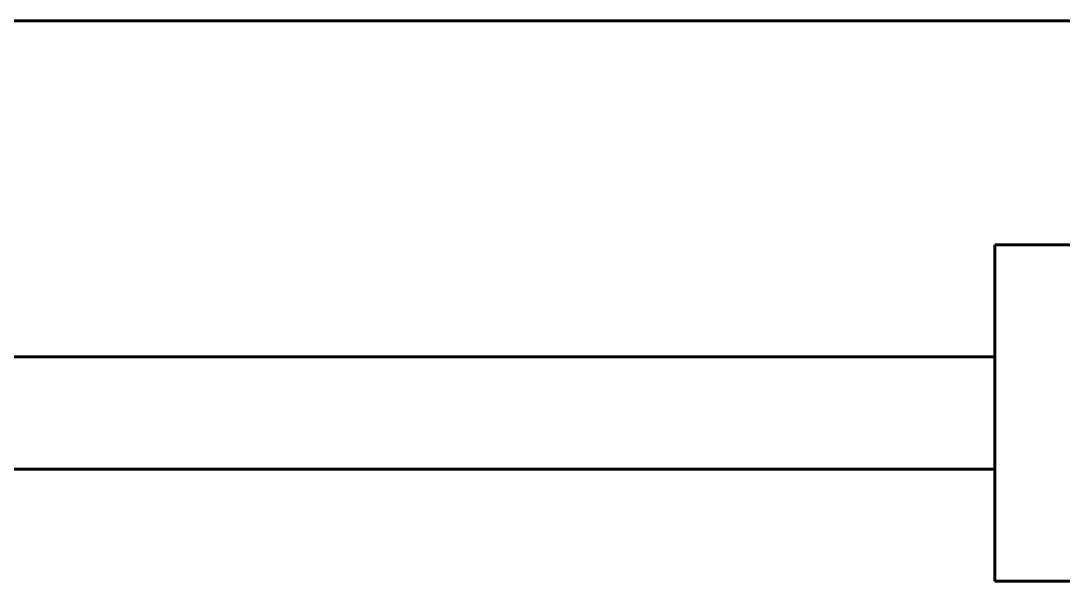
# Model space of a CAD drawing. Extents: x 0 to 297, y 0 to 292.
# Drawn here: x 91.99 to 96.642, y 107.786 to 110.286 of the extents above; entities that cross this region are included whole.
import ezdxf

# ---------------------------------------------------------------- set-up
doc = ezdxf.new("R2010")
doc.units = 0
doc.header["$MEASUREMENT"] = 0
doc.linetypes.add('K5LT_BASIC', pattern=[0])
doc.layers.add('Системный слой', color=7, linetype='Continuous')

# ---------------------------------------------------------------- blocks, each defined once
blk = doc.blocks.new('*U')
at = {"layer": 'Системный слой', "linetype": 'K5LT_BASIC', "lineweight": 60}
for p, q in [((98.3375, 109.2855), (96.3375, 109.2855)), ((96.3375, 109.2855), (96.3375, 107.7855)), ((98.3375, 109.2855), (96.3375, 109.2855)), ((96.3375, 109.2855), (96.3375, 107.7855)), ((96.3375, 107.7855), (98.3375, 107.7855)), ((96.3375, 107.7855), (98.3375, 107.7855))]:
    blk.add_line(p, q, dxfattribs=at)

msp = doc.modelspace()

# ---------------------------------------------------------------- linework, layer by layer
at = {"layer": 'Системный слой', "linetype": 'K5LT_BASIC', "lineweight": 60}
for p, q in [((136.3378, 110.2856), (90.8378, 110.2856)), ((98.3375, 109.2855), (96.3375, 109.2855)), ((96.3375, 107.7855), (96.3375, 109.2855)), ((96.3375, 109.2855), (96.3375, 107.7855)), ((96.3375, 109.2855), (98.3375, 109.2855)), ((98.3375, 109.2855), (96.3375, 109.2855)), ((96.3375, 107.7855), (96.3375, 109.2855)), ((96.3375, 109.2855), (96.3375, 107.7855)), ((96.3375, 109.2855), (98.3375, 109.2855)), ((98.3375, 109.2855), (96.3375, 109.2855)), ((96.3375, 107.7855), (96.3375, 109.2855)), ((96.3375, 109.2855), (96.3375, 107.7855)), ((96.3375, 109.2855), (98.3375, 109.2855)), ((96.3375, 108.7858), (90.3378, 108.7858)), ((96.3375, 108.2855), (90.3375, 108.2855)), ((96.3375, 108.2855), (90.3375, 108.2855)), ((98.3375, 107.7855), (96.3375, 107.7855)), ((96.3375, 107.7855), (98.3375, 107.7855)), ((98.3375, 107.7855), (96.3375, 107.7855)), ((96.3375, 107.7855), (98.3375, 107.7855)), ((96.3375, 107.7855), (98.3375, 107.7855)), ((98.3375, 107.7855), (96.3375, 107.7855)), ((96.3375, 107.7855), (98.3375, 107.7855)), ((96.3375, 107.7855), (98.3375, 107.7855))]:
    msp.add_line(p, q, dxfattribs=at)

# ---------------------------------------------------------------- block references
at = {"layer": 'Системный слой'}
msp.add_blockref('*U', (0, 0), dxfattribs=at)
msp.add_blockref('*U', (0, 0), dxfattribs=at)
msp.add_blockref('*U', (0, 0), dxfattribs=at)
msp.add_blockref('*U', (0, 0), dxfattribs=at)
msp.add_blockref('*U', (0, 0), dxfattribs=at)
msp.add_blockref('*U', (0, 0), dxfattribs=at)
msp.add_blockref('*U', (0, 0), dxfattribs=at)
msp.add_blockref('*U', (0, 0), dxfattribs=at)
msp.add_blockref('*U', (0, 0), dxfattribs=at)
msp.add_blockref('*U', (0, 0), dxfattribs=at)
msp.add_blockref('*U', (0, 0), dxfattribs=at)
msp.add_blockref('*U', (0, 0), dxfattribs=at)
msp.add_blockref('*U', (0, 0), dxfattribs=at)
msp.add_blockref('*U', (0, 0), dxfattribs=at)
msp.add_blockref('*U', (0, 0), dxfattribs=at)
msp.add_blockref('*U', (0, 0), dxfattribs=at)
msp.add_blockref('*U', (0, 0), dxfattribs=at)
msp.add_blockref('*U', (0, 0), dxfattribs=at)
msp.add_blockref('*U', (0, 0), dxfattribs=at)
msp.add_blockref('*U', (0, 0), dxfattribs=at)
msp.add_blockref('*U', (0, 0), dxfattribs=at)
msp.add_blockref('*U', (0, 0), dxfattribs=at)
msp.add_blockref('*U', (0, 0), dxfattribs=at)
msp.add_blockref('*U', (0, 0), dxfattribs=at)
msp.add_blockref('*U', (0, 0), dxfattribs=at)
msp.add_blockref('*U', (0, 0), dxfattribs=at)
msp.add_blockref('*U', (0, 0), dxfattribs=at)
msp.add_blockref('*U', (0, 0), dxfattribs=at)
msp.add_blockref('*U', (0, 0), dxfattribs=at)
msp.add_blockref('*U', (0, 0), dxfattribs=at)
msp.add_blockref('*U', (0, 0), dxfattribs=at)
msp.add_blockref('*U', (0, 0), dxfattribs=at)
msp.add_blockref('*U', (0, 0), dxfattribs=at)
msp.add_blockref('*U', (0, 0), dxfattribs=at)
msp.add_blockref('*U', (0, 0), dxfattribs=at)
msp.add_blockref('*U', (0, 0), dxfattribs=at)
msp.add_blockref('*U', (0, 0), dxfattribs=at)
msp.add_blockref('*U', (0, 0), dxfattribs=at)
msp.add_blockref('*U', (0, 0), dxfattribs=at)
msp.add_blockref('*U', (0, 0), dxfattribs=at)
msp.add_blockref('*U', (0, 0), dxfattribs=at)
msp.add_blockref('*U', (0, 0), dxfattribs=at)
msp.add_blockref('*U', (0, 0), dxfattribs=at)
msp.add_blockref('*U', (0, 0), dxfattribs=at)
msp.add_blockref('*U', (0, 0), dxfattribs=at)
msp.add_blockref('*U', (0, 0), dxfattribs=at)
msp.add_blockref('*U', (0, 0), dxfattribs=at)
msp.add_blockref('*U', (0, 0), dxfattribs=at)
msp.add_blockref('*U', (0, 0), dxfattribs=at)
msp.add_blockref('*U', (0, 0), dxfattribs=at)
msp.add_blockref('*U', (0, 0), dxfattribs=at)
msp.add_blockref('*U', (0, 0), dxfattribs=at)
msp.add_blockref('*U', (0, 0), dxfattribs=at)
msp.add_blockref('*U', (0, 0), dxfattribs=at)
msp.add_blockref('*U', (0, 0), dxfattribs=at)
msp.add_blockref('*U', (0, 0), dxfattribs=at)
msp.add_blockref('*U', (0, 0), dxfattribs=at)
msp.add_blockref('*U', (0, 0), dxfattribs=at)
msp.add_blockref('*U', (0, 0), dxfattribs=at)
msp.add_blockref('*U', (0, 0), dxfattribs=at)
msp.add_blockref('*U', (0, 0), dxfattribs=at)
msp.add_blockref('*U', (0, 0), dxfattribs=at)
msp.add_blockref('*U', (0, 0), dxfattribs=at)
msp.add_blockref('*U', (0, 0), dxfattribs=at)
msp.add_blockref('*U', (0, 0), dxfattribs=at)
msp.add_blockref('*U', (0, 0), dxfattribs=at)
msp.add_blockref('*U', (0, 0), dxfattribs=at)
msp.add_blockref('*U', (0, 0), dxfattribs=at)
msp.add_blockref('*U', (0, 0), dxfattribs=at)
msp.add_blockref('*U', (0, 0), dxfattribs=at)
msp.add_blockref('*U', (0, 0), dxfattribs=at)
msp.add_blockref('*U', (0, 0), dxfattribs=at)
msp.add_blockref('*U', (0, 0), dxfattribs=at)
msp.add_blockref('*U', (0, 0), dxfattribs=at)
msp.add_blockref('*U', (0, 0), dxfattribs=at)
msp.add_blockref('*U', (0, 0), dxfattribs=at)
msp.add_blockref('*U', (0, 0), dxfattribs=at)
msp.add_blockref('*U', (0, 0), dxfattribs=at)
msp.add_blockref('*U', (0, 0), dxfattribs=at)
msp.add_blockref('*U', (0, 0), dxfattribs=at)
msp.add_blockref('*U', (0, 0), dxfattribs=at)
msp.add_blockref('*U', (0, 0), dxfattribs=at)
msp.add_blockref('*U', (0, 0), dxfattribs=at)
msp.add_blockref('*U', (0, 0), dxfattribs=at)
msp.add_blockref('*U', (0, 0), dxfattribs=at)
msp.add_blockref('*U', (0, 0), dxfattribs=at)
msp.add_blockref('*U', (0, 0), dxfattribs=at)
msp.add_blockref('*U', (0, 0), dxfattribs=at)
msp.add_blockref('*U', (0, 0), dxfattribs=at)
msp.add_blockref('*U', (0, 0), dxfattribs=at)
msp.add_blockref('*U', (0, 0), dxfattribs=at)
msp.add_blockref('*U', (0, 0), dxfattribs=at)
msp.add_blockref('*U', (0, 0), dxfattribs=at)
msp.add_blockref('*U', (0, 0), dxfattribs=at)
msp.add_blockref('*U', (0, 0), dxfattribs=at)
msp.add_blockref('*U', (0, 0), dxfattribs=at)
msp.add_blockref('*U', (0, 0), dxfattribs=at)
msp.add_blockref('*U', (0, 0), dxfattribs=at)
msp.add_blockref('*U', (0, 0), dxfattribs=at)
msp.add_blockref('*U', (0, 0), dxfattribs=at)
msp.add_blockref('*U', (0, 0), dxfattribs=at)
msp.add_blockref('*U', (0, 0), dxfattribs=at)
msp.add_blockref('*U', (0, 0), dxfattribs=at)
msp.add_blockref('*U', (0, 0), dxfattribs=at)
msp.add_blockref('*U', (0, 0), dxfattribs=at)
msp.add_blockref('*U', (0, 0), dxfattribs=at)
msp.add_blockref('*U', (0, 0), dxfattribs=at)
msp.add_blockref('*U', (0, 0), dxfattribs=at)
msp.add_blockref('*U', (0, 0), dxfattribs=at)
msp.add_blockref('*U', (0, 0), dxfattribs=at)
msp.add_blockref('*U', (0, 0), dxfattribs=at)
msp.add_blockref('*U', (0, 0), dxfattribs=at)
msp.add_blockref('*U', (0, 0), dxfattribs=at)
msp.add_blockref('*U', (0, 0), dxfattribs=at)
msp.add_blockref('*U', (0, 0), dxfattribs=at)
msp.add_blockref('*U', (0, 0), dxfattribs=at)
msp.add_blockref('*U', (0, 0), dxfattribs=at)
msp.add_blockref('*U', (0, 0), dxfattribs=at)
msp.add_blockref('*U', (0, 0), dxfattribs=at)
msp.add_blockref('*U', (0, 0), dxfattribs=at)
msp.add_blockref('*U', (0, 0), dxfattribs=at)
msp.add_blockref('*U', (0, 0), dxfattribs=at)
msp.add_blockref('*U', (0, 0), dxfattribs=at)
msp.add_blockref('*U', (0, 0), dxfattribs=at)
msp.add_blockref('*U', (0, 0), dxfattribs=at)
msp.add_blockref('*U', (0, 0), dxfattribs=at)
msp.add_blockref('*U', (0, 0), dxfattribs=at)
msp.add_blockref('*U', (0, 0), dxfattribs=at)
msp.add_blockref('*U', (0, 0), dxfattribs=at)
msp.add_blockref('*U', (0, 0), dxfattribs=at)
msp.add_blockref('*U', (0, 0), dxfattribs=at)
msp.add_blockref('*U', (0, 0), dxfattribs=at)
msp.add_blockref('*U', (0, 0), dxfattribs=at)
msp.add_blockref('*U', (0, 0), dxfattribs=at)
msp.add_blockref('*U', (0, 0), dxfattribs=at)
msp.add_blockref('*U', (0, 0), dxfattribs=at)
msp.add_blockref('*U', (0, 0), dxfattribs=at)
msp.add_blockref('*U', (0, 0), dxfattribs=at)
msp.add_blockref('*U', (0, 0), dxfattribs=at)
msp.add_blockref('*U', (0, 0), dxfattribs=at)
msp.add_blockref('*U', (0, 0), dxfattribs=at)
msp.add_blockref('*U', (0, 0), dxfattribs=at)
msp.add_blockref('*U', (0, 0), dxfattribs=at)
msp.add_blockref('*U', (0, 0), dxfattribs=at)
msp.add_blockref('*U', (0, 0), dxfattribs=at)
msp.add_blockref('*U', (0, 0), dxfattribs=at)
msp.add_blockref('*U', (0, 0), dxfattribs=at)
msp.add_blockref('*U', (0, 0), dxfattribs=at)
msp.add_blockref('*U', (0, 0), dxfattribs=at)
msp.add_blockref('*U', (0, 0), dxfattribs=at)
msp.add_blockref('*U', (0, 0), dxfattribs=at)
msp.add_blockref('*U', (0, 0), dxfattribs=at)
msp.add_blockref('*U', (0, 0), dxfattribs=at)
msp.add_blockref('*U', (0, 0), dxfattribs=at)
msp.add_blockref('*U', (0, 0), dxfattribs=at)
msp.add_blockref('*U', (0, 0), dxfattribs=at)
msp.add_blockref('*U', (0, 0), dxfattribs=at)
msp.add_blockref('*U', (0, 0), dxfattribs=at)
msp.add_blockref('*U', (0, 0), dxfattribs=at)
msp.add_blockref('*U', (0, 0), dxfattribs=at)
msp.add_blockref('*U', (0, 0), dxfattribs=at)
msp.add_blockref('*U', (0, 0), dxfattribs=at)
msp.add_blockref('*U', (0, 0), dxfattribs=at)
msp.add_blockref('*U', (0, 0), dxfattribs=at)
msp.add_blockref('*U', (0, 0), dxfattribs=at)
msp.add_blockref('*U', (0, 0), dxfattribs=at)
msp.add_blockref('*U', (0, 0), dxfattribs=at)
msp.add_blockref('*U', (0, 0), dxfattribs=at)
msp.add_blockref('*U', (0, 0), dxfattribs=at)
msp.add_blockref('*U', (0, 0), dxfattribs=at)
msp.add_blockref('*U', (0, 0), dxfattribs=at)
msp.add_blockref('*U', (0, 0), dxfattribs=at)
msp.add_blockref('*U', (0, 0), dxfattribs=at)
msp.add_blockref('*U', (0, 0), dxfattribs=at)
msp.add_blockref('*U', (0, 0), dxfattribs=at)
msp.add_blockref('*U', (0, 0), dxfattribs=at)
msp.add_blockref('*U', (0, 0), dxfattribs=at)
msp.add_blockref('*U', (0, 0), dxfattribs=at)
msp.add_blockref('*U', (0, 0), dxfattribs=at)
msp.add_blockref('*U', (0, 0), dxfattribs=at)
msp.add_blockref('*U', (0, 0), dxfattribs=at)
msp.add_blockref('*U', (0, 0), dxfattribs=at)
msp.add_blockref('*U', (0, 0), dxfattribs=at)
msp.add_blockref('*U', (0, 0), dxfattribs=at)
msp.add_blockref('*U', (0, 0), dxfattribs=at)
msp.add_blockref('*U', (0, 0), dxfattribs=at)
msp.add_blockref('*U', (0, 0), dxfattribs=at)
msp.add_blockref('*U', (0, 0), dxfattribs=at)
msp.add_blockref('*U', (0, 0), dxfattribs=at)
msp.add_blockref('*U', (0, 0), dxfattribs=at)
msp.add_blockref('*U', (0, 0), dxfattribs=at)
msp.add_blockref('*U', (0, 0), dxfattribs=at)
msp.add_blockref('*U', (0, 0), dxfattribs=at)
msp.add_blockref('*U', (0, 0), dxfattribs=at)
msp.add_blockref('*U', (0, 0), dxfattribs=at)
msp.add_blockref('*U', (0, 0), dxfattribs=at)
msp.add_blockref('*U', (0, 0), dxfattribs=at)
msp.add_blockref('*U', (0, 0), dxfattribs=at)
msp.add_blockref('*U', (0, 0), dxfattribs=at)
msp.add_blockref('*U', (0, 0), dxfattribs=at)
msp.add_blockref('*U', (0, 0), dxfattribs=at)
msp.add_blockref('*U', (0, 0), dxfattribs=at)
msp.add_blockref('*U', (0, 0), dxfattribs=at)
msp.add_blockref('*U', (0, 0), dxfattribs=at)
msp.add_blockref('*U', (0, 0), dxfattribs=at)
msp.add_blockref('*U', (0, 0), dxfattribs=at)
msp.add_blockref('*U', (0, 0), dxfattribs=at)
msp.add_blockref('*U', (0, 0), dxfattribs=at)
msp.add_blockref('*U', (0, 0), dxfattribs=at)
msp.add_blockref('*U', (0, 0), dxfattribs=at)
msp.add_blockref('*U', (0, 0), dxfattribs=at)
msp.add_blockref('*U', (0, 0), dxfattribs=at)
msp.add_blockref('*U', (0, 0), dxfattribs=at)
msp.add_blockref('*U', (0, 0), dxfattribs=at)
msp.add_blockref('*U', (0, 0), dxfattribs=at)
msp.add_blockref('*U', (0, 0), dxfattribs=at)
msp.add_blockref('*U', (0, 0), dxfattribs=at)
msp.add_blockref('*U', (0, 0), dxfattribs=at)
msp.add_blockref('*U', (0, 0), dxfattribs=at)
msp.add_blockref('*U', (0, 0), dxfattribs=at)
msp.add_blockref('*U', (0, 0), dxfattribs=at)
msp.add_blockref('*U', (0, 0), dxfattribs=at)
msp.add_blockref('*U', (0, 0), dxfattribs=at)
msp.add_blockref('*U', (0, 0), dxfattribs=at)
msp.add_blockref('*U', (0, 0), dxfattribs=at)
msp.add_blockref('*U', (0, 0), dxfattribs=at)
msp.add_blockref('*U', (0, 0), dxfattribs=at)
msp.add_blockref('*U', (0, 0), dxfattribs=at)
msp.add_blockref('*U', (0, 0), dxfattribs=at)
msp.add_blockref('*U', (0, 0), dxfattribs=at)
msp.add_blockref('*U', (0, 0), dxfattribs=at)
msp.add_blockref('*U', (0, 0), dxfattribs=at)
msp.add_blockref('*U', (0, 0), dxfattribs=at)
msp.add_blockref('*U', (0, 0), dxfattribs=at)
msp.add_blockref('*U', (0, 0), dxfattribs=at)
msp.add_blockref('*U', (0, 0), dxfattribs=at)
msp.add_blockref('*U', (0, 0), dxfattribs=at)
msp.add_blockref('*U', (0, 0), dxfattribs=at)
msp.add_blockref('*U', (0, 0), dxfattribs=at)
msp.add_blockref('*U', (0, 0), dxfattribs=at)
msp.add_blockref('*U', (0, 0), dxfattribs=at)
msp.add_blockref('*U', (0, 0), dxfattribs=at)
msp.add_blockref('*U', (0, 0), dxfattribs=at)
msp.add_blockref('*U', (0, 0), dxfattribs=at)
msp.add_blockref('*U', (0, 0), dxfattribs=at)
msp.add_blockref('*U', (0, 0), dxfattribs=at)
msp.add_blockref('*U', (0, 0), dxfattribs=at)
msp.add_blockref('*U', (0, 0), dxfattribs=at)
msp.add_blockref('*U', (0, 0), dxfattribs=at)
msp.add_blockref('*U', (0, 0), dxfattribs=at)
msp.add_blockref('*U', (0, 0), dxfattribs=at)
msp.add_blockref('*U', (0, 0), dxfattribs=at)
msp.add_blockref('*U', (0, 0), dxfattribs=at)
msp.add_blockref('*U', (0, 0), dxfattribs=at)
msp.add_blockref('*U', (0, 0), dxfattribs=at)
msp.add_blockref('*U', (0, 0), dxfattribs=at)
msp.add_blockref('*U', (0, 0), dxfattribs=at)
msp.add_blockref('*U', (0, 0), dxfattribs=at)
msp.add_blockref('*U', (0, 0), dxfattribs=at)
msp.add_blockref('*U', (0, 0), dxfattribs=at)
msp.add_blockref('*U', (0, 0), dxfattribs=at)
msp.add_blockref('*U', (0, 0), dxfattribs=at)
msp.add_blockref('*U', (0, 0), dxfattribs=at)
msp.add_blockref('*U', (0, 0), dxfattribs=at)
msp.add_blockref('*U', (0, 0), dxfattribs=at)
msp.add_blockref('*U', (0, 0), dxfattribs=at)
msp.add_blockref('*U', (0, 0), dxfattribs=at)
msp.add_blockref('*U', (0, 0), dxfattribs=at)
msp.add_blockref('*U', (0, 0), dxfattribs=at)
msp.add_blockref('*U', (0, 0), dxfattribs=at)
msp.add_blockref('*U', (0, 0), dxfattribs=at)
msp.add_blockref('*U', (0, 0), dxfattribs=at)
msp.add_blockref('*U', (0, 0), dxfattribs=at)
msp.add_blockref('*U', (0, 0), dxfattribs=at)
msp.add_blockref('*U', (0, 0), dxfattribs=at)
msp.add_blockref('*U', (0, 0), dxfattribs=at)
msp.add_blockref('*U', (0, 0), dxfattribs=at)
msp.add_blockref('*U', (0, 0), dxfattribs=at)
msp.add_blockref('*U', (0, 0), dxfattribs=at)
msp.add_blockref('*U', (0, 0), dxfattribs=at)
msp.add_blockref('*U', (0, 0), dxfattribs=at)
msp.add_blockref('*U', (0, 0), dxfattribs=at)
msp.add_blockref('*U', (0, 0), dxfattribs=at)
msp.add_blockref('*U', (0, 0), dxfattribs=at)
msp.add_blockref('*U', (0, 0), dxfattribs=at)
msp.add_blockref('*U', (0, 0), dxfattribs=at)
msp.add_blockref('*U', (0, 0), dxfattribs=at)
msp.add_blockref('*U', (0, 0), dxfattribs=at)
msp.add_blockref('*U', (0, 0), dxfattribs=at)
msp.add_blockref('*U', (0, 0), dxfattribs=at)
msp.add_blockref('*U', (0, 0), dxfattribs=at)
msp.add_blockref('*U', (0, 0), dxfattribs=at)
msp.add_blockref('*U', (0, 0), dxfattribs=at)
msp.add_blockref('*U', (0, 0), dxfattribs=at)
msp.add_blockref('*U', (0, 0), dxfattribs=at)
msp.add_blockref('*U', (0, 0), dxfattribs=at)
msp.add_blockref('*U', (0, 0), dxfattribs=at)
msp.add_blockref('*U', (0, 0), dxfattribs=at)
msp.add_blockref('*U', (0, 0), dxfattribs=at)
msp.add_blockref('*U', (0, 0), dxfattribs=at)
msp.add_blockref('*U', (0, 0), dxfattribs=at)
msp.add_blockref('*U', (0, 0), dxfattribs=at)
msp.add_blockref('*U', (0, 0), dxfattribs=at)
msp.add_blockref('*U', (0, 0), dxfattribs=at)
msp.add_blockref('*U', (0, 0), dxfattribs=at)
msp.add_blockref('*U', (0, 0), dxfattribs=at)
msp.add_blockref('*U', (0, 0), dxfattribs=at)
msp.add_blockref('*U', (0, 0), dxfattribs=at)
msp.add_blockref('*U', (0, 0), dxfattribs=at)
msp.add_blockref('*U', (0, 0), dxfattribs=at)
msp.add_blockref('*U', (0, 0), dxfattribs=at)
msp.add_blockref('*U', (0, 0), dxfattribs=at)
msp.add_blockref('*U', (0, 0), dxfattribs=at)
msp.add_blockref('*U', (0, 0), dxfattribs=at)
msp.add_blockref('*U', (0, 0), dxfattribs=at)
msp.add_blockref('*U', (0, 0), dxfattribs=at)
msp.add_blockref('*U', (0, 0), dxfattribs=at)
msp.add_blockref('*U', (0, 0), dxfattribs=at)
msp.add_blockref('*U', (0, 0), dxfattribs=at)
msp.add_blockref('*U', (0, 0), dxfattribs=at)
msp.add_blockref('*U', (0, 0), dxfattribs=at)
msp.add_blockref('*U', (0, 0), dxfattribs=at)
msp.add_blockref('*U', (0, 0), dxfattribs=at)
msp.add_blockref('*U', (0, 0), dxfattribs=at)
msp.add_blockref('*U', (0, 0), dxfattribs=at)
msp.add_blockref('*U', (0, 0), dxfattribs=at)
msp.add_blockref('*U', (0, 0), dxfattribs=at)
msp.add_blockref('*U', (0, 0), dxfattribs=at)
msp.add_blockref('*U', (0, 0), dxfattribs=at)
msp.add_blockref('*U', (0, 0), dxfattribs=at)
msp.add_blockref('*U', (0, 0), dxfattribs=at)
msp.add_blockref('*U', (0, 0), dxfattribs=at)
msp.add_blockref('*U', (0, 0), dxfattribs=at)
msp.add_blockref('*U', (0, 0), dxfattribs=at)
msp.add_blockref('*U', (0, 0), dxfattribs=at)
msp.add_blockref('*U', (0, 0), dxfattribs=at)
msp.add_blockref('*U', (0, 0), dxfattribs=at)
msp.add_blockref('*U', (0, 0), dxfattribs=at)
msp.add_blockref('*U', (0, 0), dxfattribs=at)
msp.add_blockref('*U', (0, 0), dxfattribs=at)
msp.add_blockref('*U', (0, 0), dxfattribs=at)
msp.add_blockref('*U', (0, 0), dxfattribs=at)
msp.add_blockref('*U', (0, 0), dxfattribs=at)
msp.add_blockref('*U', (0, 0), dxfattribs=at)
msp.add_blockref('*U', (0, 0), dxfattribs=at)
msp.add_blockref('*U', (0, 0), dxfattribs=at)
msp.add_blockref('*U', (0, 0), dxfattribs=at)
msp.add_blockref('*U', (0, 0), dxfattribs=at)
msp.add_blockref('*U', (0, 0), dxfattribs=at)
msp.add_blockref('*U', (0, 0), dxfattribs=at)
msp.add_blockref('*U', (0, 0), dxfattribs=at)
msp.add_blockref('*U', (0, 0), dxfattribs=at)
msp.add_blockref('*U', (0, 0), dxfattribs=at)
msp.add_blockref('*U', (0, 0), dxfattribs=at)
msp.add_blockref('*U', (0, 0), dxfattribs=at)
msp.add_blockref('*U', (0, 0), dxfattribs=at)
msp.add_blockref('*U', (0, 0), dxfattribs=at)
msp.add_blockref('*U', (0, 0), dxfattribs=at)
msp.add_blockref('*U', (0, 0), dxfattribs=at)
msp.add_blockref('*U', (0, 0), dxfattribs=at)
msp.add_blockref('*U', (0, 0), dxfattribs=at)
msp.add_blockref('*U', (0, 0), dxfattribs=at)
msp.add_blockref('*U', (0, 0), dxfattribs=at)
msp.add_blockref('*U', (0, 0), dxfattribs=at)
msp.add_blockref('*U', (0, 0), dxfattribs=at)
msp.add_blockref('*U', (0, 0), dxfattribs=at)
msp.add_blockref('*U', (0, 0), dxfattribs=at)
msp.add_blockref('*U', (0, 0), dxfattribs=at)
msp.add_blockref('*U', (0, 0), dxfattribs=at)
msp.add_blockref('*U', (0, 0), dxfattribs=at)
msp.add_blockref('*U', (0, 0), dxfattribs=at)
msp.add_blockref('*U', (0, 0), dxfattribs=at)
msp.add_blockref('*U', (0, 0), dxfattribs=at)
msp.add_blockref('*U', (0, 0), dxfattribs=at)
msp.add_blockref('*U', (0, 0), dxfattribs=at)
msp.add_blockref('*U', (0, 0), dxfattribs=at)
msp.add_blockref('*U', (0, 0), dxfattribs=at)
msp.add_blockref('*U', (0, 0), dxfattribs=at)
msp.add_blockref('*U', (0, 0), dxfattribs=at)
msp.add_blockref('*U', (0, 0), dxfattribs=at)
msp.add_blockref('*U', (0, 0), dxfattribs=at)
msp.add_blockref('*U', (0, 0), dxfattribs=at)
msp.add_blockref('*U', (0, 0), dxfattribs=at)
msp.add_blockref('*U', (0, 0), dxfattribs=at)
msp.add_blockref('*U', (0, 0), dxfattribs=at)
msp.add_blockref('*U', (0, 0), dxfattribs=at)
msp.add_blockref('*U', (0, 0), dxfattribs=at)
msp.add_blockref('*U', (0, 0), dxfattribs=at)
msp.add_blockref('*U', (0, 0), dxfattribs=at)
msp.add_blockref('*U', (0, 0), dxfattribs=at)
msp.add_blockref('*U', (0, 0), dxfattribs=at)
msp.add_blockref('*U', (0, 0), dxfattribs=at)
msp.add_blockref('*U', (0, 0), dxfattribs=at)
msp.add_blockref('*U', (0, 0), dxfattribs=at)
msp.add_blockref('*U', (0, 0), dxfattribs=at)
msp.add_blockref('*U', (0, 0), dxfattribs=at)
msp.add_blockref('*U', (0, 0), dxfattribs=at)
msp.add_blockref('*U', (0, 0), dxfattribs=at)
msp.add_blockref('*U', (0, 0), dxfattribs=at)
msp.add_blockref('*U', (0, 0), dxfattribs=at)
msp.add_blockref('*U', (0, 0), dxfattribs=at)
msp.add_blockref('*U', (0, 0), dxfattribs=at)
msp.add_blockref('*U', (0, 0), dxfattribs=at)
msp.add_blockref('*U', (0, 0), dxfattribs=at)
msp.add_blockref('*U', (0, 0), dxfattribs=at)
msp.add_blockref('*U', (0, 0), dxfattribs=at)
msp.add_blockref('*U', (0, 0), dxfattribs=at)
msp.add_blockref('*U', (0, 0), dxfattribs=at)
msp.add_blockref('*U', (0, 0), dxfattribs=at)
msp.add_blockref('*U', (0, 0), dxfattribs=at)
msp.add_blockref('*U', (0, 0), dxfattribs=at)
msp.add_blockref('*U', (0, 0), dxfattribs=at)
msp.add_blockref('*U', (0, 0), dxfattribs=at)
msp.add_blockref('*U', (0, 0), dxfattribs=at)
msp.add_blockref('*U', (0, 0), dxfattribs=at)
msp.add_blockref('*U', (0, 0), dxfattribs=at)
msp.add_blockref('*U', (0, 0), dxfattribs=at)
msp.add_blockref('*U', (0, 0), dxfattribs=at)
msp.add_blockref('*U', (0, 0), dxfattribs=at)
msp.add_blockref('*U', (0, 0), dxfattribs=at)
msp.add_blockref('*U', (0, 0), dxfattribs=at)

doc.saveas('drawing.dxf')
